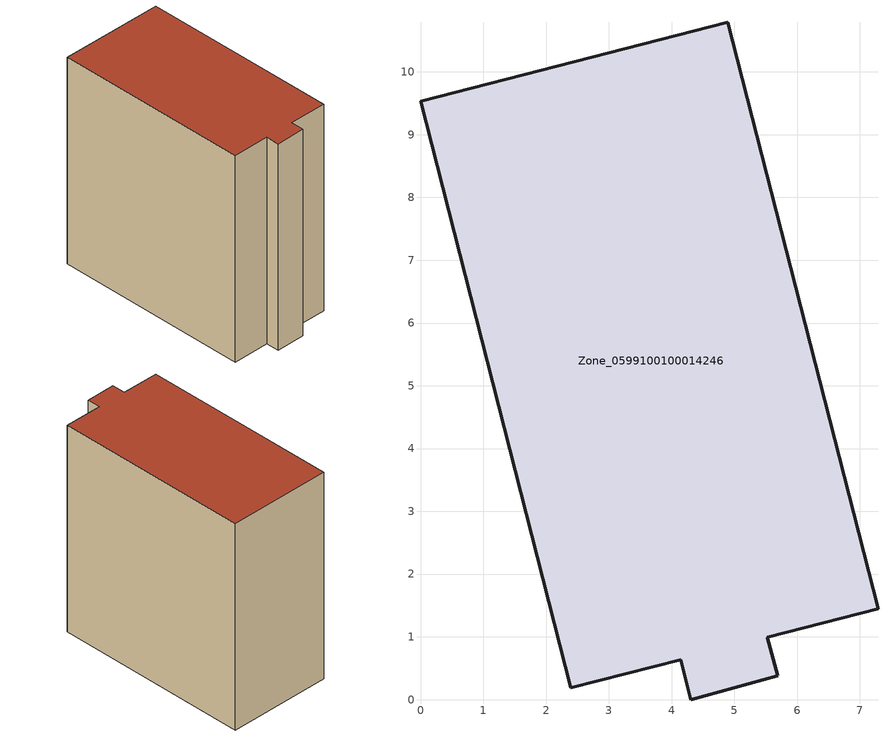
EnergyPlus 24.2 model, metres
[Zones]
Zone_0599100100014246
 floor ground (C_G): 2.4,0.19 0,9.54 4.89,10.79 7.29,1.44 5.53,0.99 5.69,0.38 4.31,0 4.15,0.64 z3.41
 wall outside (C_F): 0,9.54 2.4,0.19 4.15,0.64 4.31,0 5.69,0.38 5.53,0.99 7.29,1.44 4.89,10.79 0,9.54 z3.41:13.69
 roof outside (C_R): 5.69,0.38 5.53,0.99 7.29,1.44 4.89,10.79 0,9.54 2.4,0.19 4.15,0.64 4.31,0 z13.69
[BUILDING]
Pand.0599100100014246: North Axis=0; Terrain=City; Loads Convergence Tolerance Value=0.04; Temperature Convergence Tolerance Value=0.4; Solar Distribution=FullExterior; Maximum Number of Warmup Days=25; Minimum Number of Warmup Days=1
[Site:Location]
Rotterdam.The.Hague.AP_ZH_NLD Design_Conditions: Latitude=51.96; Longitude=4.45; Time Zone=1; Elevation=-4.5
[SITE:GROUNDTEMPERATURE:BUILDINGSURFACE]
18, 18, 18, 18, 18, 18, 18, 18, 18, 18, 18, 18
[MATERIAL] Thermal Absorptance=0.9; Solar Absorptance=0.7; Visible Absorptance=0.7
Name | Roughness | Thickness | Conductivity | Density | Specific Heat
G.TI.2015-2018 | MediumSmooth | 0.15 | 0.0428571 | 540 | 1210
F.TI.2015-2018 | Rough | 0.3 | 0.0666667 | 1920 | 840
R.TI.2015-2018 | MediumRough | 0.2 | 0.0333333 | 1500 | 1000
[CONSTRUCTION]
C_G: G.TI.2015-2018
C_F: F.TI.2015-2018
C_R: R.TI.2015-2018
[ZONE]
Zone_0599100100014246: Type=1; Multiplier=1; Ceiling Height=Autocalculate; Volume=Autocalculate; Floor Area=autocalculate; Part of Total Floor Area=Yes
[ZONEINFILTRATION:DESIGNFLOWRATE]
Infil_Zone_0599100100014246: Zone or ZoneList or Space or SpaceList=Zone_0599100100014246; Schedule=AlwaysOn; Design Flow Rate Calculation Method=Flow/Area; Flow Rate per Floor Area=0.0015; Constant Term Coefficient=1; Temperature Term Coefficient=0; Velocity Term Coefficient=0; Velocity Squared Term Coefficient=0
[HVACTEMPLATE:ZONE:IDEALLOADSAIRSYSTEM]
Zone_0599100100014246: Maximum Heating Supply Air Temperature=50; Minimum Cooling Supply Air Temperature=13; Maximum Heating Supply Air Humidity Ratio=0.0156; Minimum Cooling Supply Air Humidity Ratio=0.0077; Heating Limit=NoLimit; Cooling Limit=NoLimit; Dehumidification Control Type=ConstantSensibleHeatRatio; Cooling Sensible Heat Ratio=0.7; Dehumidification Setpoint=60; Humidification Control Type=None; Humidification Setpoint=30; Outdoor Air Method=None; Outdoor Air Flow Rate per Person=0.00944; Outdoor Air Flow Rate per Zone Floor Area=0; Outdoor Air Flow Rate per Zone=0; Demand Controlled Ventilation Type=None; Outdoor Air Economizer Type=NoEconomizer; Heat Recovery Type=None; Sensible Heat Recovery Effectiveness=0.7; Latent Heat Recovery Effectiveness=0.65
[ZONECONTROL:THERMOSTAT]
ThermostatControl_Zone_0599100100014246: Zone or ZoneList=Zone_0599100100014246; Control Type Schedule=DualSetpointControlType; Control 1=Thermostat_Zone_0599100100014246; Temperature Difference Between Cutout And Setpoint=0
[THERMOSTATSETPOINT:DUALSETPOINT]
Thermostat_Zone_0599100100014246: Heating Setpoint Temperature Schedule=HeatingSetpoint_Zone_0599100100014246; Cooling Setpoint Temperature Schedule=CoolingSetpoint_Zone_0599100100014246
[SCHEDULE:COMPACT]
HeatingSetpoint_Zone_0599100100014246: Through: 12/31, For: AllDays, Until: 24:00, 21
CoolingSetpoint_Zone_0599100100014246: Through: 12/31, For: AllDays, Until: 24:00, 24
DualSetpointControlType: Through: 12/31, For: AllDays, Until: 24:00, 4
AlwaysOn: Through: 12/31, For: AllDays, Until: 24:00, 1
